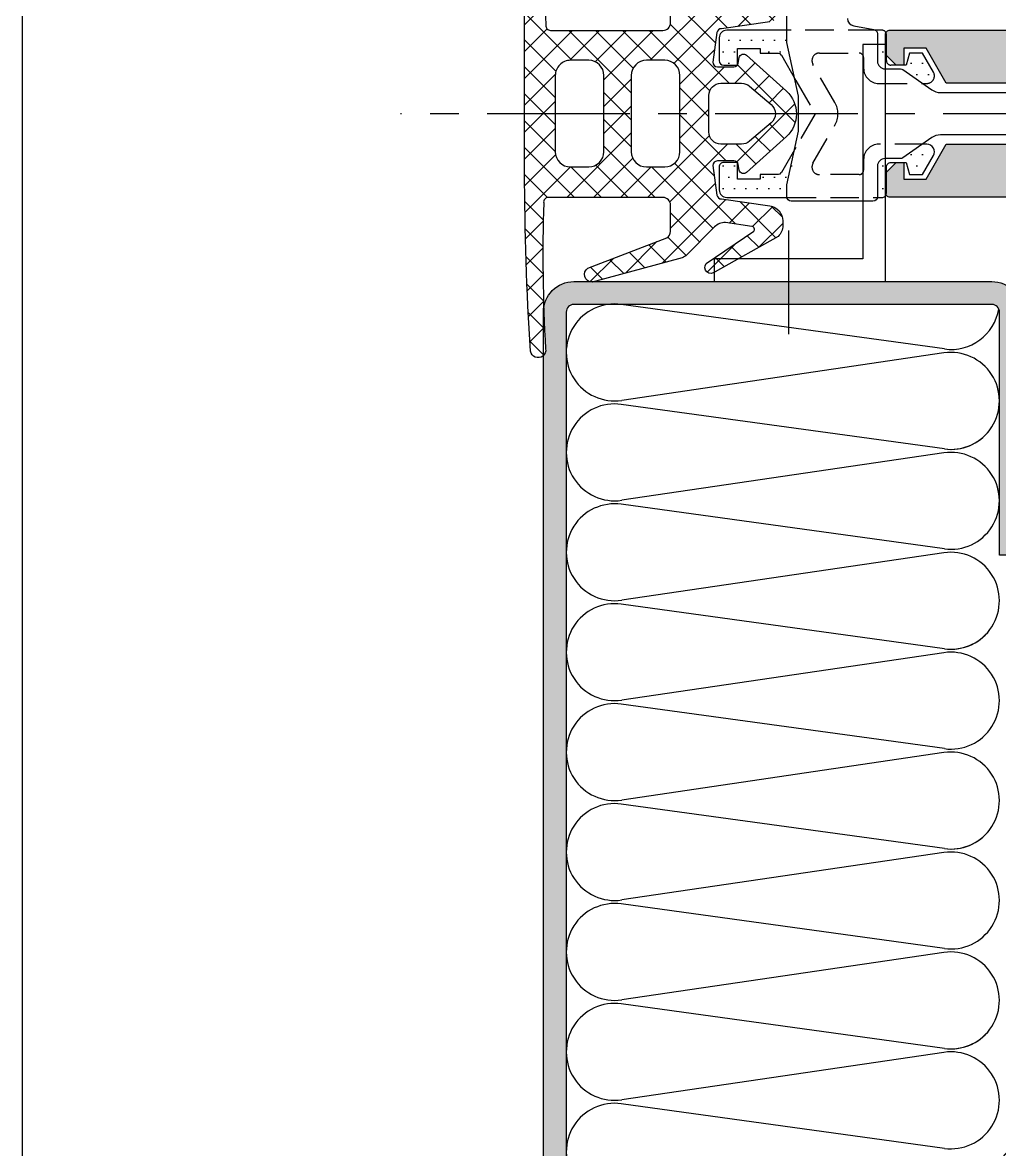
# Model space of a CAD drawing. Extents: x 0 to 1130, y -960 to 577.
# Drawn here: x 920 to 984.3, y -561.3 to -487.2 of the extents above; entities that cross this region are included whole.
import ezdxf

# ---------------------------------------------------------------- set-up
doc = ezdxf.new("R2010")
doc.units = 0
doc.header["$LTSCALE"] = 7.5
doc.header["$MEASUREMENT"] = 0
doc.linetypes.add('CENTER', pattern=[2, 1.25, -0.25, 0.25, -0.25])
doc.linetypes.add('HIDDEN', pattern=[0.375, 0.25, -0.125])
for name, color, linetype in [('ACCESSORI', 200, 'CONTINUOUS'), ('ASSI', 1, 'CENTER'), ('FILL', 8, 'CONTINUOUS'), ('FINE', 7, 'CONTINUOUS'), ('GOMMA', 3, 'CONTINUOUS'), ('GROSSA', 4, 'CONTINUOUS'), ('MARCHIO', 7, 'CONTINUOUS'), ('NASC', 7, 'HIDDEN'), ('TRATTEGGI', 140, 'CONTINUOUS')]:
    doc.layers.add(name, color=color, linetype=linetype)

msp = doc.modelspace()

# ---------------------------------------------------------------- hatches: boundary and pattern name
at = {"layer": 'FILL'}
h = msp.add_hatch(color=253, dxfattribs=at)
h.paths.add_polyline_path([(997.0635466261217, -468.2006847210907, 0.4142135623730118), (996.763546626122, -468.5006847210907), (996.763546626122, -470.3764206523788, 0.1989123673796436), (996.8514145917659, -470.5885526867346), (997.3756786604779, -471.1128167554466, 0.2320247787643685), (997.6256786604783, -471.1982851531769, 0.4517883523660433), (997.9635466261218, -470.9006847210906), (997.9635466261218, -470.0006847210907, -0.4142135623730393), (998.263546626122, -469.7006847210905), (1001.463546626122, -469.7006847210905, -0.4142135623731227), (1001.763546626122, -470.0006847210907), (1001.763546626122, -471.6506847210906, 0.4142135623731229), (1002.063546626122, -471.9506847210905), (1002.963546626122, -471.9506847210905, -0.4142135623731227), (1003.263546626122, -472.2506847210907), (1003.263546626122, -472.816710124875), (1003.918247164501, -473.9506847210905), (1003.263546626122, -475.0846593173061), (1003.263546626122, -475.6506847210906, -0.4142135623730673), (1002.963546626122, -475.9506847210905), (1002.063546626122, -475.9506847210905, 0.4142135623730393), (1001.763546626122, -476.2506847210907), (1001.763546626122, -477.9006847210906, -0.4142135623730395), (1001.463546626122, -478.2006847210905), (998.263546626122, -478.2006847210905, -0.4142135623730397), (997.9635466261218, -477.9006847210906), (997.9635466261218, -477.0006847210907, 0.4517883523666104), (997.6256786604779, -476.7030842890041, 0.2320247787638949), (997.3756786604779, -476.7885526867346), (996.8514145917659, -477.3128167554464, 0.1989123673796609), (996.763546626122, -477.5249487898025), (996.763546626122, -479.4006847210906, 0.4142135623730673), (997.0635466261217, -479.7006847210905), (1011.463546626122, -479.7006847210905, -0.4142135623731227), (1011.763546626122, -480.0006847210905), (1011.763546626122, -487.4006847210908, -0.4142135623731505), (1011.463546626122, -487.7006847210907), (997.0635466261217, -487.7006847210906, 0.4142135623730951), (996.763546626122, -488.0006847210906), (996.763546626122, -488.6006847210906, -0.4142135623730951), (996.4635466261218, -488.9006847210907), (995.9635466261218, -488.9006847210907), (995.8152837534328, -488.9006847210906, -0.3394542588634019), (995.5255060055463, -488.6783304346213), (995.3231262776146, -487.9230390075599, 0.3394542588633506), (995.0333485297281, -487.7006847210906), (977.0635466261217, -487.7006847210906, 0.4142135623731784), (976.763546626122, -488.0006847210906), (976.763546626122, -489.3006847210908), (977.4635466261218, -490.0006847210907), (977.9635466261218, -490.0006847210906), (977.9635466261218, -488.9006847210906), (979.4356410069856, -488.9006847210907), (980.7635466261215, -491.2006847210905), (992.763546626122, -491.2006847210906, -1), (992.763546626122, -495.2006847210906), (980.763546626122, -495.2006847210906), (979.4356410069856, -497.5006847210907), (977.9635466261218, -497.5006847210907), (977.9635466261218, -496.4006847210907), (977.4635466261218, -496.4006847210907), (976.763546626122, -497.1006847210906), (976.763546626122, -498.4006847210907, 0.4142135623731783), (977.0635466261217, -498.7006847210906), (995.0333485297281, -498.7006847210904, 0.33945425886334), (995.3231262776151, -498.4783304346212), (995.5255060055463, -497.7230390075598, -0.3394542588633492), (995.8152837534328, -497.5006847210906), (996.4635466261218, -497.5006847210906, -0.4142135623730951), (996.763546626122, -497.8006847210905), (996.763546626122, -498.4006847210906, 0.4142135623730951), (997.0635466261217, -498.7006847210906), (1011.463546626122, -498.7006847210905, -0.4142135623731505), (1011.763546626122, -499.0006847210905), (1011.763546626122, -506.4006847210908, -0.4142135623731229), (1011.463546626122, -506.7006847210907), (997.0635466261217, -506.7006847210906, 0.4142135623731229), (996.763546626122, -507.0006847210906), (996.763546626122, -508.8764206523788, 0.1989123673796928), (996.8514145917659, -509.0885526867347), (997.3756786604779, -509.6128167554466, 0.2320247787637435), (997.6256786604779, -509.6982851531769, 0.4517883523668111), (997.9635466261218, -509.4006847210907), (997.9635466261218, -508.5006847210906, -0.4142135623731229), (998.263546626122, -508.2006847210906), (1001.463546626122, -508.2006847210906, -0.4142135623731227), (1001.763546626122, -508.5006847210906), (1001.763546626122, -510.1506847210907, 0.4142135623730397), (1002.063546626122, -510.4506847210907), (1002.963546626122, -510.4506847210907, -0.4142135623730673), (1003.263546626122, -510.7506847210908), (1003.263546626122, -511.316710124875), (1003.918247164501, -512.4506847210907), (1003.263546626122, -513.5846593173062), (1003.263546626122, -514.1506847210907, -0.4142135623731227), (1002.963546626122, -514.4506847210907), (1002.063546626122, -514.4506847210907, 0.4142135623731227), (1001.763546626122, -514.7506847210906), (1001.763546626122, -516.4006847210907, -0.4142135623731506), (1001.463546626122, -516.7006847210906), (998.263546626122, -516.7006847210906, -0.4142135623731505), (997.9635466261218, -516.4006847210907), (997.9635466261218, -515.5006847210906, 0.4517883523667224), (997.6256786604779, -515.2030842890042, 0.2320247787637778), (997.3756786604779, -515.2885526867346), (996.8514145917659, -515.8128167554466, 0.1989123673796406), (996.763546626122, -516.0249487898026), (996.763546626122, -517.9006847210907, 0.4142135623731505), (997.0635466261217, -518.2006847210906), (1011.463546626122, -518.2006847210906, -0.4142135623730951), (1011.763546626122, -518.5006847210907), (1011.763546626122, -532.2006847210904, 0.4142135623730951), (1012.763546626122, -533.2006847210904), (1026.463546626122, -533.2006847210905, -0.4142135623731504), (1026.763546626122, -533.5006847210906), (1026.763546626122, -547.9006847210906, 0.4142135623730951), (1027.063546626122, -548.2006847210905), (1028.93928255741, -548.2006847210906, 0.1989123673796232), (1029.151414591766, -548.1128167554465), (1029.675678660478, -547.5885526867347, 0.2320247787637174), (1029.761147058208, -547.3385526867347, 0.4517883523668684), (1029.463546626122, -547.0006847210907), (1028.563546626122, -547.0006847210906, -0.4142135623730673), (1028.263546626122, -546.7006847210906), (1028.263546626122, -543.5006847210907, -0.4142135623730951), (1028.563546626122, -543.2006847210907), (1030.213546626122, -543.2006847210906, 0.4142135623730951), (1030.513546626122, -542.9006847210907), (1030.513546626122, -542.0006847210906, -0.4142135623730951), (1030.813546626122, -541.7006847210906), (1031.379572029906, -541.7006847210905), (1032.513546626122, -541.0459841827113), (1033.647521222337, -541.7006847210906), (1034.213546626122, -541.7006847210906, -0.414213562373095), (1034.513546626122, -542.0006847210907), (1034.513546626122, -542.9006847210907, 0.4142135623730951), (1034.813546626122, -543.2006847210906), (1036.463546626122, -543.2006847210906, -0.414213562373095), (1036.763546626122, -543.5006847210907), (1036.763546626122, -546.7006847210906, -0.4142135623730951), (1036.463546626122, -547.0006847210907), (1035.563546626122, -547.0006847210906, 0.451788352366771), (1035.265946194035, -547.3385526867346, 0.2320247787637656), (1035.351414591766, -547.5885526867346), (1035.875678660478, -548.1128167554465, 0.198912367379658), (1036.087810694833, -548.2006847210905), (1037.963546626122, -548.2006847210905, 0.4142135623730951), (1038.263546626122, -547.9006847210906), (1038.263546626122, -533.5006847210905, -0.4142135623730951), (1038.563546626121, -533.2006847210905), (1045.963546626122, -533.2006847210906, -0.4142135623731227), (1046.263546626122, -533.5006847210907), (1046.263546626122, -547.9006847210908, 0.4142135623730395), (1046.563546626122, -548.2006847210906), (1047.163546626122, -548.2006847210907, -0.4142135623730949), (1047.463546626122, -548.5006847210907), (1047.463546626122, -549.1489475937797, -0.3394542588632963), (1047.241192339653, -549.4387253416662), (1046.485900912591, -549.6411050695976, 0.3394542588633591), (1046.263546626122, -549.9308828174843), (1046.263546626122, -567.9006847210907, 0.4142135623731505), (1046.563546626122, -568.2006847210907), (1047.863546626122, -568.2006847210905), (1048.563546626122, -567.5006847210907), (1048.563546626122, -567.0006847210907), (1047.463546626122, -567.0006847210907), (1047.463546626122, -565.5285903402269), (1049.763546626122, -564.2006847210906), (1049.763546626122, -552.2006847210907, -1), (1053.763546626122, -552.2006847210907), (1053.763546626122, -564.2006847210907), (1056.063546626122, -565.5285903402269), (1056.063546626122, -567.0006847210907), (1054.963546626122, -567.0006847210906), (1054.963546626122, -567.5006847210907), (1055.663546626121, -568.2006847210905), (1056.963546626122, -568.2006847210906, 0.4142135623731505), (1057.263546626122, -567.9006847210907), (1057.263546626122, -549.9308828174844, 0.3394542588633865), (1057.041192339652, -549.6411050695976), (1056.285900912591, -549.4387253416664, -0.3394542588634301), (1056.063546626122, -549.1489475937797), (1056.063546626122, -548.5006847210907, -0.4142135623730951), (1056.363546626122, -548.2006847210907), (1056.963546626122, -548.2006847210907, 0.4142135623730673), (1057.263546626122, -547.9006847210908), (1057.263546626122, -533.5006847210907, -0.4142135623731505), (1057.563546626122, -533.2006847210906), (1064.963546626122, -533.2006847210906, -0.4142135623730951), (1065.263546626122, -533.5006847210906), (1065.263546626122, -547.9006847210907, 0.4142135623730951), (1065.563546626122, -548.2006847210906), (1067.43928255741, -548.2006847210907, 0.1989123673797134), (1067.651414591766, -548.1128167554466), (1068.175678660478, -547.5885526867348, 0.232024778763607), (1068.261147058208, -547.3385526867348, 0.4517883523669103), (1067.963546626122, -547.0006847210908), (1067.063546626122, -547.0006847210907, -0.4142135623730675), (1066.763546626122, -546.7006847210907), (1066.763546626122, -543.5006847210908, -0.4142135623730951), (1067.063546626122, -543.2006847210909), (1068.713546626122, -543.2006847210907, 0.4142135623730674), (1069.013546626122, -542.9006847210908), (1069.013546626122, -542.0006847210908, -0.4142135623730951), (1069.313546626122, -541.7006847210907), (1069.879572029906, -541.7006847210907), (1071.013546626122, -541.0459841827114), (1072.147521222338, -541.7006847210906), (1072.713546626122, -541.7006847210907, -0.4142135623730951), (1073.013546626122, -542.0006847210907), (1073.013546626122, -542.9006847210908, 0.4142135623730951), (1073.313546626122, -543.2006847210907), (1074.963546626122, -543.2006847210907, -0.4142135623730951), (1075.263546626122, -543.5006847210908), (1075.263546626122, -546.7006847210907, -0.4142135623730397), (1074.963546626122, -547.0006847210907), (1074.063546626122, -547.0006847210907, 0.4517883523662162), (1073.765946194035, -547.3385526867343, 0.2320247787641638), (1073.851414591766, -547.5885526867347), (1074.375678660478, -548.1128167554467, 0.1989123673796436), (1074.587810694834, -548.2006847210907), (1076.463546626122, -548.2006847210907, 0.4142135623730673), (1076.763546626122, -547.9006847210907), (1076.763546626122, -469.2006847210907, 0.198912367379658), (1076.470653407308, -468.4935779399042, 0.1989123673796654), (1075.763546626122, -468.2006847210907)])
h.paths.add_polyline_path([(1013.763546626122, -470.5006847210907, -0.4142135623730672), (1014.063546626122, -470.2006847210907), (1074.463546626122, -470.2006847210909, -0.4142135623730939), (1074.763546626122, -470.5006847210909), (1074.763546626122, -530.9006847210907, -0.4142135623730951), (1074.463546626122, -531.2006847210907), (1014.063546626122, -531.2006847210904, -0.4142135623730947), (1013.763546626122, -530.9006847210904)], flags=16)
h.paths.add_polyline_path([(1011.763546626122, -497.2006847210905), (998.7635466261215, -497.2006847210906, -0.4142135623731013), (998.2635466261215, -496.7006847210906), (998.263546626122, -489.7006847210906, -0.4142135623730923), (998.763546626122, -489.2006847210906), (1011.763546626122, -489.2006847210905)], flags=16)
h.paths.add_polyline_path([(1011.463546626122, -508.2006847210907, -0.4142135623730856), (1011.763546626122, -508.5006847210908), (1011.763546626122, -516.4006847210907, -0.414213562373097), (1011.463546626122, -516.7006847210906), (1004.63993500224, -516.7006847210906, -0.5773502685639343), (1004.206922299878, -515.9506847219035), (1005.938973106665, -512.9506847102534, 0.2679491924311171), (1005.938973106665, -511.9506847102534), (1004.206922298314, -508.9506847219034, -0.577350269815316), (1004.639934999737, -508.2006847210906)], flags=16)
h.paths.add_polyline_path([(1011.463546626122, -478.2006847210905), (1004.639934999737, -478.2006847210907, -0.5773502698153251), (1004.206922298314, -477.4506847202779), (1005.938973106665, -474.4506847319278, 0.2679491919281537), (1005.938973107603, -473.4506847335533), (1004.206922299878, -470.4506847202779, -0.5773502685639893), (1004.63993500224, -469.7006847210905), (1011.463546626122, -469.7006847210905, -0.4142135623730396), (1011.763546626122, -470.0006847210906), (1011.763546626122, -477.9006847210906, -0.4142135623730814)], flags=16)
h.paths.add_polyline_path([(1028.563546626122, -533.2006847210905), (1036.463546626122, -533.2006847210905, -0.4142135623730856), (1036.763546626122, -533.5006847210906), (1036.763546626122, -540.3242963474756, -0.577350269815316), (1036.013546625309, -540.7573090488986), (1033.013546636959, -539.0252582405477, 0.2679491919281962), (1032.013546638585, -539.0252582396091), (1029.013546625309, -540.7573090473344, -0.5773502685639343), (1028.263546626122, -540.3242963449729), (1028.263546626122, -533.5006847210905, -0.4142135623730972)], flags=16)
h.paths.add_polyline_path([(1047.763546626122, -533.2006847210906), (1055.763546626122, -533.2006847210907), (1055.763546626122, -546.2006847210907, -0.4142135623730923), (1055.263546626122, -546.7006847210907), (1048.263546626122, -546.7006847210907, -0.4142135623731013), (1047.763546626122, -546.2006847210907)], flags=16)
h.paths.add_polyline_path([(1067.063546626122, -533.2006847210907), (1074.963546626122, -533.2006847210905, -0.4142135623730951), (1075.263546626122, -533.5006847210906), (1075.263546626122, -540.324296344973, -0.5773502685639419), (1074.513546626935, -540.7573090473345), (1071.513546615285, -539.0252582405478, 0.2679491924311186), (1070.513546615285, -539.0252582405477), (1067.513546626935, -540.7573090488987, -0.5773502698153155), (1066.763546626122, -540.3242963474758), (1066.763546626122, -533.5006847210907, -0.4142135623730951)], flags=16)
h = msp.add_hatch(dxfattribs=at)
h.set_pattern_fill('ANSI37', color=137, scale=10, angle=-89.99999999999986, style=0)
h.set_pattern_definition([(44.99999999999986, (599.8481277948797, -601.8708936695452), (0.8838834764831822, -0.8838834764831865), []), (314.9999999999998, (599.8481277948797, -601.8708936695452), (-0.8838834764831865, -0.8838834764831822), [])])
edge = h.paths.add_edge_path(flags=16)
edge.add_line((965.9429315330455, -491.2006847210905), (967.3014085905507, -491.2006847210905))
edge.add_arc((967.3014085905509, -492.0006847210905), 0.8000000000000114, 49.82058266778051, 90.00000000001069, ccw=False)
edge.add_line((967.8175552014067, -491.3894624406539), (969.2385986047674, -492.589462440654))
edge.add_arc((968.7224519939115, -493.2006847210905), 0.8000000000000601, -49.820582667772726, 49.82058266776693, ccw=False)
edge.add_line((969.2385986047673, -493.8119070015271), (967.8175552014065, -495.0119070015269))
edge.add_arc((967.3014085905505, -494.4006847210904), 0.8000000000001255, 270.0000000000117, 310.1794173322418, ccw=False)
edge.add_line((967.3014085905506, -495.2006847210905), (965.9429315330453, -495.2006847210905))
edge.add_arc((965.9429315330453, -494.4006847210906), 0.7999999999999545, 180, 270, ccw=False)
edge.add_line((965.1429315330454, -494.4006847210906), (965.1429315330454, -492.0006847210905))
edge.add_arc((965.9429315330455, -492.0006847210905), 0.7999999999999545, 90, 180, ccw=False)
edge = h.paths.add_edge_path(flags=16)
edge.add_line((961.0429315330455, -496.7006847210907), (962.2429315330454, -496.7006847210905))
edge.add_arc((962.2429315330453, -495.7006847210905), 1.000000000000028, 270.0000000000016, 359.9999999999984)
edge.add_line((963.2429315330453, -495.7006847210905), (963.2429315330455, -490.6894557936198))
edge.add_arc((962.2429315330456, -490.6894557936198), 0.9999999999999716, 359.9999999999984, 450.0000000000016)
edge.add_line((962.2429315330456, -489.6894557936198), (961.0429315330455, -489.6894557936198))
edge.add_arc((961.0429315330455, -490.6894557936198), 1.000000000000028, 90.00000000000081, 179.9999999999984)
edge.add_line((960.0429315330455, -490.6894557936198), (960.0429315330455, -495.7006847210907))
edge.add_arc((961.0429315330454, -495.7006847210907), 0.9999999999999858, 180, 270.0000000000008)
edge = h.paths.add_edge_path(flags=16)
edge.add_line((957.2429315330453, -489.6894557936198), (956.0429315330454, -489.6894557936198))
edge.add_arc((956.0429315330455, -490.6894557936199), 1.000000000000085, 90.00000000000487, 180.0000000000082)
edge.add_line((955.0429315330454, -490.68945579362), (955.0429315330455, -495.7006847210905))
edge.add_arc((956.0429315330454, -495.7006847210905), 0.9999999999999787, 179.9999999999984, 269.9999999999947)
edge.add_line((956.0429315330452, -496.7006847210905), (957.2429315330454, -496.7006847210907))
edge.add_arc((957.2429315330454, -495.7006847210906), 1.000000000000085, 270.0000000000053, 360.0000000000081)
edge.add_line((958.2429315330455, -495.7006847210905), (958.2429315330453, -490.6894557936198))
edge.add_arc((957.2429315330453, -490.6894557936198), 1.000000000000014, 0, 89.99999999999919)
edge = h.paths.add_edge_path()
edge.add_arc((962.9902633869469, -484.6525760987438), 0.9999999999999076, 44.999999999994316, 66.59053831789942, ccw=False)
edge.add_line((963.6973701681335, -483.9454693175574), (965.5246899537935, -485.7727891032175))
edge.add_arc((966.2317967349802, -485.0656823220311), 1.000000000000028, 224.9999999999919, 269.9999999999935)
edge.add_line((966.2317967349801, -486.0656823220311), (967.9798899999352, -485.8069124699628))
edge.add_arc((967.9506031844426, -485.609068383778), 0.1999999999999331, 278.4203322656118, 397.7124176701303)
edge.add_line((968.1088213801629, -485.4867286823603), (964.9669947058517, -482.8828045729513))
edge.add_arc((965.2834310972925, -482.6381251701157), 0.40000000000005, 45.14424069187612, 217.7124176701346, ccw=False)
edge.add_line((965.565560864782, -482.3545713052217), (969.7140762532835, -485.1529318355957))
edge.add_arc((969.0087518345597, -485.8618164978307), 1.000000000000012, -4.774847184307873e-12, 45.14424069187601, ccw=False)
edge.add_line((970.0087518345597, -485.8618164978308), (970.0087518345597, -486.1704457796023))
edge.add_arc((969.0087518345597, -486.1704457796023), 1.000000000000014, -81.95757085625849, 0, ccw=False)
edge.add_line((969.1486582187797, -487.1606105152168), (965.9700829555995, -487.6097307030477))
edge.add_arc((965.9700829555995, -487.9097307030477), 0.2999999999999545, 89.99999999999051, 172.0928372970349)
edge.add_line((965.6729352736462, -487.8684601916652), (965.4033143692875, -489.8097307030475))
edge.add_arc((965.7033143692875, -489.8097307030475), 0.3000000000000114, 180.0000000000109, 270.0000000000109)
edge.add_line((965.7033143692876, -490.1097307030475), (966.7926824506266, -490.1097307030475))
edge.add_arc((966.7926824506266, -489.8097307030475), 0.2999999999999545, 270.0000000000027, 345.0000000000028)
edge.add_line((967.0824601985132, -489.8873764165783), (967.1322480883135, -489.5015654822421))
edge.add_arc((967.4220258362002, -489.5792111957729), 0.2999999999999697, 49.820582667758174, 164.9999999999927, ccw=False)
edge.add_line((967.6155808152712, -489.3500028406092), (970.2465697027638, -491.7251921171714))
edge.add_arc((968.9063663267327, -493.2097307360274), 1.999999999999961, -47.92508687032381, 47.925086383308326, ccw=False)
edge.add_line((970.2465696901452, -494.6942693662751), (967.6155808152711, -497.0694585654862))
edge.add_arc((967.4220258362002, -496.8402502103226), 0.2999999999999837, 194.999999999995, 310.1794173322296, ccw=False)
edge.add_line((967.1322480883134, -496.9178959238533), (967.0824601985131, -496.532084989517))
edge.add_arc((966.7926824506264, -496.6097307030477), 0.2999999999999482, 14.99999999999712, 89.99999999999729)
edge.add_line((966.7926824506264, -496.3097307030478), (965.7033143692875, -496.3097307030478))
edge.add_arc((965.7033143692875, -496.6097307030478), 0.3000000000000682, 90, 180)
edge.add_line((965.4033143692875, -496.6097307030478), (965.6729352736462, -498.5510012144302))
edge.add_arc((965.9700829555994, -498.5097307030478), 0.2999999999999629, 187.9071627029651, 270.0000000000095)
edge.add_line((965.9700829555995, -498.8097307030478), (969.1486582187797, -499.2588508908788))
edge.add_arc((969.0087518345597, -500.2490156264932), 0.9999999999999771, 4.888534022029489e-12, 81.95757085626099, ccw=False)
edge.add_line((970.0087518345597, -500.2490156264931), (970.0087518345597, -500.5576449082647))
edge.add_arc((969.0087518345596, -500.5576449082649), 1.00000000000005, -45.14424069187578, 9.777068044058979e-12, ccw=False)
edge.add_line((969.7140762532833, -501.2665295704999), (965.5655608647819, -503.5898228049006))
edge.add_arc((965.2834310972925, -503.3062689400066), 0.3999999999999925, 142.2875823298713, 314.8557593081304, ccw=False)
edge.add_line((964.9669947058517, -503.0615895371711), (968.1088213801629, -500.9327327237352))
edge.add_arc((967.9506031844425, -500.8103930223174), 0.1999999999999854, 322.2875823298618, 441.5796677343825)
edge.add_line((967.979889999935, -500.6125489361326), (966.23179673498, -500.3537790840644))
edge.add_arc((966.2317967349801, -501.3537790840644), 1.000000000000028, 90.00000000000612, 135.0000000000078)
edge.add_line((965.5246899537935, -500.646672302878), (963.6973701681335, -502.4739920885381))
edge.add_arc((962.9902633869469, -501.7668853073517), 0.9999999999999076, 293.40946168210064, 315.00000000000574, ccw=False)
edge.add_line((963.3875628278752, -502.6845743365102), (957.4635466261219, -504.2786619160302))
edge.add_arc((957.463546626122, -503.7786619160302), 0.4999999999999432, 122.4307834476304, 269.9999999999992, ccw=False)
edge.add_line((957.195406450217, -503.3566419567088), (962.3911778158347, -501.3622589625274))
edge.add_arc((962.1262424106972, -500.9382197767148), 0.5000000000000521, 301.9967264147432, 360.0000000000098)
edge.add_line((962.6262424106972, -500.9382197767147), (962.6262424106972, -499.2097307030476))
edge.add_arc((962.1262424106972, -499.2097307030476), 0.5, 0, 90)
edge.add_line((962.1262424106972, -498.7097307030476), (954.5759756732367, -498.7097307030475))
edge.add_arc((954.5759756732367, -499.0097307030476), 0.3000000000000682, 89.99999999998914, 188.9589825300999)
edge.add_arc((1061.728029821608, -502.4416123158174), 107.5017057601861, 178.1954924064678, 183.318433336278)
edge.add_arc((953.913546626122, -508.7475580655516), 0.4999999999999991, -172.85721246531432, 9.577018480222307, ccw=False)
edge.add_arc((1136.527445362072, -496.832958889476), 183.5012857548712, 180.0544305130796, 183.7422437492088, ccw=False)
edge.add_line((953.026242410697, -497.0072835555674), (953.026242410697, -489.4234067779989))
edge.add_arc((1086.471484730135, -487.2063783773378), 133.4636576474016, 176.0966230836416, 180.9518112672047, ccw=False)
edge.add_arc((953.813546626122, -478.1831322680146), 0.4999999999999689, -9.577018480242828, 172.8572124652942, ccw=False)
edge.add_arc((1051.497116891728, -481.5229297838561), 97.24508396163708, 178.080880326116, 183.4495869922942)
edge.add_arc((954.724561233065, -487.4209596305183), 0.3000000000000966, 171.0318713345874, 269.9999999999919)
edge.add_line((954.724561233065, -487.7209596305183), (962.1262424106973, -487.7209596305183))
edge.add_arc((962.1262424106973, -487.2209596305183), 0.5, 270, 360)
edge.add_line((962.6262424106973, -487.2209596305183), (962.6262424106973, -485.4812416293807))
edge.add_arc((962.1262424106972, -485.4812416293806), 0.5000000000000568, 359.9999999999902, 418.0032735852568)
edge.add_line((962.3911778158348, -485.057202443568), (957.1954064502171, -483.1482645742923))
edge.add_arc((957.4732121341698, -482.7225967740225), 0.5083001812147462, 91.08956521683842, 236.87012903977632, ccw=False)
edge.add_line((957.4635466261219, -482.2143884976464), (963.3875628278753, -483.7461159970558))
h = msp.add_hatch(dxfattribs=at)
h.set_pattern_fill('DOTS', color=2, scale=12, angle=1.399444059843948e-13, style=0)
h.set_pattern_definition([(359.9999999999999, (885.4569883066802, -674.374578422791), (0.3750000000000019, 0.7499999999999991), [0, -0.75])])
h.paths.add_polyline_path([(965.8244816049477, -498.2092671198988, 0.4142135623730951), (966.3244816049477, -498.7092671198988), (970.3303497225806, -498.7092671198988, -0.04956893314241808), (970.3244816049477, -498.6502210719769), (970.3244816049477, -497.8766096235598), (970.8597708147167, -495.4223113907), (969.9146739838123, -497.0592671198987, -0.2679491924311936), (969.6548663626768, -497.2092671198988), (968.5244816049477, -497.2092671198985), (968.5244816049477, -497.5092671198986), (967.0244816049477, -497.5092671198987), (967.0244816049477, -496.4092671198989), (966.1244816049476, -496.4092671198986, 0.4142135623729841), (965.8244816049477, -496.7092671198986)])
h.paths.add_polyline_path([(976.2994816049476, -496.6502210719768), (976.2994816049477, -498.6502210719769, -0.04829700805686415), (976.2939093884124, -498.7077734856884), (976.5561932423099, -498.7075863650973, 0.3835245860931565), (976.8244816049477, -498.4092671198987), (976.8244816049477, -496.7092671198989, -0.4142135623732061), (977.1244816049477, -496.4092671198987), (977.6756307109638, -496.4092671198987, -0.06162686725443962), (977.7487456736596, -496.4002210719769), (977.8244816049478, -496.4002210719769, -0.06162686725438234), (977.8975965676436, -496.4092671198987), (978.1244816049476, -496.4092671198986), (978.3388409588925, -497.2092671198989), (979.1924307973785, -497.2092671198989), (979.9141186338655, -495.9592671198989, 0.5773502691896855), (979.4811059319734, -495.2092671198989), (979.2433987962863, -495.2092671198988), (977.964146697058, -496.1050090830491, -0.1539147210595893), (977.8207525879706, -496.1502210719767), (976.7994816049476, -496.1502210719767, 0.414213562373145)])
h.paths.add_polyline_path([(965.8244816049478, -489.7092671198985, 0.4142135623732061), (966.1244816049477, -490.0092671198987), (967.0244816049478, -490.0092671198988), (967.0244816049478, -488.9092671198986), (968.5244816049478, -488.9092671198986), (968.5244816049478, -489.2092671198986), (969.6548663626772, -489.2092671198988, -0.2679491924311975), (969.9146739838125, -489.3592671198987), (970.8661123678687, -491.0072067413555), (970.3244816049478, -488.523832520394), (970.3244816049478, -487.7092671198988), (966.3244816049478, -487.7092671198988, 0.4142135623730951), (965.8244816049478, -488.2092671198988)])
h.paths.add_polyline_path([(976.7994816049476, -490.250221071977), (977.8207525879704, -490.250221071977, -0.1539147210597821), (977.9641466970581, -490.2954330609047), (979.2692369869036, -491.2092671198989), (979.4811059319736, -491.2092671198989, 0.5773502691896658), (979.9141186338658, -490.4592671198988), (979.1924307973786, -489.2092671198988), (978.3388409588927, -489.2092671198989), (978.1244816049477, -490.0092671198988), (977.1244816049477, -490.0092671198988, -0.4142135623730951), (976.8244816049478, -489.7092671198989), (976.8244816049478, -488.0092671198988, 0.4142135623729841), (976.5244816049476, -487.7092671198989), (976.1758464345144, -487.7092671198989, -0.2400468879536667), (976.2994816049477, -487.9519509613301), (976.2994816049477, -489.7502210719772, 0.4142135623730868)])
h = msp.add_hatch(color=253, dxfattribs=at)
h.paths.add_polyline_path([(983.7635466261221, -504.2447343175115), (970.3738656559781, -504.2447343175118), (970.3738656559781, -505.7447343175118), (983.7635466261221, -505.7447343175115, -0.4142135623731008), (984.2635466261221, -506.2447343175115), (984.2635466261221, -522.2447343175115), (985.7635466261221, -522.2447343175115), (985.7635466261221, -506.2447343175115, 0.4142135623731011)])
h.paths.add_polyline_path([(970.3738656559781, -504.2447343175118), (965.4841846858336, -504.2447343175118), (957.5896298137021, -504.244734317512), (957.463546626122, -504.2786619160302, -0.09289192794510448), (957.282503767724, -504.2447343175121), (956.263546626122, -504.2447343175121, 0.372968295030673), (954.2839161590988, -505.9600182940194, 0.006295808989397333), (954.4065780507365, -508.6643714419723, -0.2453923095153189), (954.263546626122, -509.1046294869788), (954.263546626122, -590.7006847210905), (1035.859601860234, -590.7006847210905, -0.2453923095315807), (1036.299859905269, -590.5576532964778, 0.006295808989327928), (1039.004213053192, -590.6803151881138, 0.3729682950307679), (1040.7194970297, -588.7006847210905), (1040.7194970297, -587.6817275794889, -0.09289192794526215), (1040.685569431182, -587.5006847210907), (1040.7194970297, -587.3746015335101), (1040.719497029701, -574.5903656912344), (1039.219497029701, -574.5903656912344), (1039.2194970297, -588.7006847210905, -0.4142135623730866), (1038.7194970297, -589.2006847210905), (955.763546626122, -589.2006847210905), (955.763546626122, -506.2447343175121, -0.4142135623730887), (956.263546626122, -505.7447343175121), (958.5172802891454, -505.744734317512, -0.06817763668202569), (959.3823688485542, -505.744734317512), (970.3738656559781, -505.7447343175118)])
h.paths.add_polyline_path([(1040.719497029701, -561.2006847210905, 0.4142135623731013), (1038.719497029701, -559.2006847210904), (1022.719497029701, -559.2006847210904), (1022.719497029701, -560.7006847210904), (1038.719497029701, -560.7006847210904, -0.4142135623730992), (1039.219497029701, -561.2006847210904), (1039.219497029701, -574.5903656912344), (1040.719497029701, -574.5903656912344)])

# ---------------------------------------------------------------- linework, layer by layer
at = {"layer": 'ACCESSORI'}
for points in [[(988.2385466261218, -494.5934825234294), (980.3771941503696, -494.5934825234294, 0.1539147210598356), (979.8036177140186, -494.7743304791406), (977.9032117182322, -496.1050090830493, -0.1539147210598366), (977.7598176091444, -496.1502210719768), (976.7385466261218, -496.1502210719768, 0.414213562373095), (976.2385466261218, -496.6502210719768), (976.2385466261219, -498.6502210719771, -0.414213562373095), (975.9385466261219, -498.950221071977), (970.5635466261219, -498.9502210719769, -0.414213562373095), (970.2635466261219, -498.6502210719769), (970.2635466261219, -497.8766096235598), (971.0318782030598, -494.3538133535907), (971.0318782030599, -492.0466287903629), (970.263546626122, -488.523832520394), (970.263546626122, -475.3303182300341, -0.414213562373095)], [(974.263546626122, -486.9324254694892, 0.3639702342661961), (974.6767225372885, -487.4248293459952), (975.990641079422, -487.6565086354267, -0.3639702342662024), (976.2385466261219, -487.9519509613301), (976.2385466261219, -489.7502210719772, 0.4142135623731117), (976.7385466261219, -490.250221071977), (977.7598176091446, -490.250221071977, -0.1539147210598349), (977.9032117182323, -490.2954330609048), (979.8036177140184, -491.6261116648132, 0.1539147210598359), (980.3771941503694, -491.8069596205241), (986.8989830517778, -491.8069596205241, 0.2544045907872612)]]:
    msp.add_lwpolyline(points, format="xyb", dxfattribs=at)
at = {"layer": 'ASSI'}
for p, q in [((1019.938401942052, -493.2006847210905), (944.854671422913, -493.2006847210905)), ((970.3738656559781, -500.8878018758544), (970.3738656559781, -507.6962848416023))]:
    msp.add_line(p, q, dxfattribs=at)
at = {"layer": 'FINE'}
msp.add_lwpolyline([(965.4841846858336, -504.2447343175118), (976.7635466261227, -504.2447343175118), (976.763546626122, -488.6506847210907), (975.263546626122, -488.6506847210907), (975.2635466261227, -502.7447343175118), (965.4841846858336, -502.7447343175118)], close=True, dxfattribs=at)
at = {"layer": 'GOMMA'}
for points in [[(969.1486582187797, -487.1606105152168), (965.9700829555995, -487.6097307030477, 0.3743464544838445), (965.6729352736462, -487.8684601916652), (965.4033143692875, -489.8097307030475, 0.414213562373095), (965.7033143692876, -490.1097307030475), (966.7926824506266, -490.1097307030475, 0.3394542588633843), (967.0824601985132, -489.8873764165783), (967.1322480883135, -489.5015654822421, -0.5496377061973035), (967.6155808152712, -489.3500028406092), (970.2465697027638, -491.7251921171714, -0.4444455801730065), (970.2465696901452, -494.6942693662751), (967.6155808152712, -497.0694585654862, -0.5496377061973035), (967.1322480883134, -496.9178959238533), (967.0824601985132, -496.532084989517, 0.3394542588633844), (966.7926824506264, -496.3097307030478), (965.7033143692875, -496.3097307030478, 0.414213562373095), (965.4033143692875, -496.6097307030478), (965.6729352736461, -498.5510012144302, 0.3743464544838461), (965.9700829555995, -498.8097307030478), (969.1486582187797, -499.2588508908788, -0.3736736824572747), (970.0087518345597, -500.2490156264931), (970.0087518345597, -500.5576449082647, -0.1995667198167252), (969.7140762532833, -501.2665295704999), (965.5655608647819, -503.5898228049006, -0.9371607967419262), (964.9669947058517, -503.0615895371711), (968.1088213801629, -500.9327327237352, 0.5732391076007346), (967.979889999935, -500.6125489361326), (966.23179673498, -500.3537790840644, 0.1989123673796674), (965.5246899537935, -500.646672302878), (963.6973701681334, -502.4739920885381, -0.09448617806848351), (963.3875628278752, -502.6845743365102), (957.463546626122, -504.2786619160302, -0.7506112215894325), (957.195406450217, -503.3566419567088), (962.3911778158347, -501.3622589625274, 0.2586328234606745), (962.6262424106972, -500.9382197767147), (962.6262424106972, -499.2097307030476, 0.414213562373095), (962.1262424106972, -498.7097307030476), (954.5759756732368, -498.7097307030475, 0.4607893234019342), (954.2796356500332, -499.0564489077195, 0.02235677036153073), (954.4065780507365, -508.6643714419724, -1.021471536208635), (953.4174269472901, -508.8097293151437, -0.01609250972947874), (953.026242410697, -497.0072835555674), (953.0262424106971, -489.4234067779989, -0.02118792466664012), (953.3174269472903, -478.1209610184223, -1.021471536208638)], [(954.3065780507366, -478.266318891594, 0.02342968780759608), (954.4282286712722, -487.3741941216319, 0.460837705276387), (954.724561233065, -487.7209596305183), (962.1262424106973, -487.7209596305183, 0.414213562373095), (962.6262424106973, -487.2209596305183), (962.6262424106973, -485.4812416293807, 0.2586328234606747)], [(970.3998605616841, -487.7092671198988), (966.3244816049478, -487.7092671198988, 0.4142135623730951), (965.8244816049478, -488.2092671198988), (965.8244816049478, -489.7092671198985, 0.4142135623730951), (966.1244816049477, -490.0092671198987), (967.0244816049478, -490.0092671198987), (967.0244816049478, -488.9092671198986), (968.5244816049478, -488.9092671198986), (968.5244816049478, -489.2092671198988), (969.6548663626772, -489.2092671198988, -0.2679491924311301), (969.9146739838125, -489.3592671198986), (970.8661123678687, -491.0072067413555)], [(970.8597708147167, -495.4223113907001), (969.9146739838123, -497.0592671198987, -0.26794919243113), (969.6548663626769, -497.2092671198988), (968.5244816049477, -497.2092671198985), (968.5244816049477, -497.5092671198987), (967.0244816049477, -497.5092671198987), (967.0244816049477, -496.4092671198988), (966.1244816049476, -496.4092671198986, 0.4142135623730951), (965.8244816049477, -496.7092671198988), (965.8244816049477, -498.2092671198988, 0.4142135623730951), (966.3244816049477, -498.7092671198988), (970.399860561682, -498.7092671198988)], [(976.2936134873148, -498.7092671198989), (976.5244816049475, -498.7092671198989, 0.4142135623730951), (976.8244816049477, -498.4092671198987), (976.8244816049477, -496.7092671198989, -0.4142135623730951), (977.1244816049476, -496.4092671198987), (978.1244816049476, -496.4092671198987), (978.3388409588925, -497.2092671198989), (979.1924307973785, -497.2092671198989), (979.9141186338655, -495.9592671198989, 0.5773502691896192), (979.4811059319735, -495.2092671198989), (979.2433987962863, -495.2092671198989)]]:
    msp.add_lwpolyline(points, format="xyb", dxfattribs=at)
at = {"layer": 'GOMMA', "linetype": 'HIDDEN'}
msp.add_lwpolyline([(979.2692369869036, -491.2092671198989), (979.4811059319736, -491.2092671198989, 0.5773502691896287), (979.9141186338659, -490.4592671198989), (979.1924307973786, -489.2092671198989), (978.3388409588927, -489.2092671198989), (978.1244816049477, -490.0092671198988), (977.1244816049477, -490.0092671198988, -0.4142135623730951), (976.8244816049478, -489.7092671198989), (976.8244816049478, -488.0092671198988, 0.4142135623730951), (976.5244816049476, -487.7092671198989), (976.1758464345144, -487.7092671198989)], format="xyb", dxfattribs=at)
at = {"layer": 'GOMMA'}
for points in [[(957.2429315330453, -489.6894557936198), (956.0429315330454, -489.6894557936198, 0.414213562373113), (955.0429315330454, -490.68945579362), (955.0429315330455, -495.7006847210905, 0.4142135623730754), (956.0429315330452, -496.7006847210905), (957.2429315330455, -496.7006847210907, 0.4142135623731075), (958.2429315330455, -495.7006847210905), (958.2429315330453, -490.6894557936198, 0.4142135623730867)], [(961.0429315330455, -496.7006847210907), (962.2429315330453, -496.7006847210905, 0.4142135623730772), (963.2429315330453, -495.7006847210905), (963.2429315330456, -490.6894557936198, 0.4142135623731104), (962.2429315330456, -489.6894557936198), (961.0429315330455, -489.6894557936198, 0.4142135623730854), (960.0429315330455, -490.6894557936198), (960.0429315330455, -495.7006847210907, 0.4142135623731026)], [(965.9429315330455, -491.2006847210905), (967.3014085905507, -491.2006847210905, -0.177134288037943), (967.8175552014067, -491.3894624406539), (969.2385986047674, -492.589462440654, -0.4644028829273307), (969.2385986047673, -493.8119070015271), (967.8175552014065, -495.0119070015269, -0.1771342880379453), (967.3014085905506, -495.2006847210905), (965.9429315330453, -495.2006847210905, -0.414213562373095), (965.1429315330454, -494.4006847210906), (965.1429315330455, -492.0006847210905, -0.414213562373094)]]:
    msp.add_lwpolyline(points, format="xyb", close=True, dxfattribs=at)
at = {"layer": 'GROSSA'}
for points in [[(992.763546626122, -491.2006847210906), (980.763546626122, -491.2006847210906), (979.4356410069856, -488.9006847210907), (977.9635466261218, -488.9006847210907), (977.9635466261218, -490.0006847210907), (977.4635466261218, -490.0006847210907), (976.763546626122, -489.3006847210908), (976.763546626122, -488.0006847210906, -0.4142135623731784), (977.0635466261217, -487.7006847210906), (995.0333485297281, -487.7006847210906, -0.3394542588633506)], [(995.0333485297281, -498.7006847210904), (977.0635466261217, -498.7006847210906, -0.4142135623731783), (976.763546626122, -498.4006847210907), (976.763546626122, -497.1006847210906), (977.4635466261218, -496.4006847210907), (977.9635466261218, -496.4006847210907), (977.9635466261218, -497.5006847210907), (979.4356410069856, -497.5006847210907), (980.763546626122, -495.2006847210906), (992.763546626122, -495.2006847210906, 0.9999999999999999)]]:
    msp.add_lwpolyline(points, format="xyb", dxfattribs=at)
msp.add_lwpolyline([(955.763546626122, -589.2006847210905), (1038.7194970297, -589.2006847210905, 0.4142135623730784), (1039.2194970297, -588.7006847210905), (1039.219497029701, -561.2006847210904, 0.4142135623731117), (1038.719497029701, -560.7006847210904), (1022.719497029701, -560.7006847210904), (1022.719497029701, -559.2006847210904), (1038.719497029701, -559.2006847210904, -0.4142135623731075), (1040.719497029701, -561.2006847210905), (1040.7194970297, -588.7006847210906, -0.4142135623730825), (1038.7194970297, -590.7006847210905), (954.263546626122, -590.7006847210905), (954.263546626122, -506.2447343175121, -0.4142135623730825), (956.263546626122, -504.2447343175121), (983.763546626122, -504.2447343175115, -0.4142135623731075), (985.7635466261221, -506.2447343175115), (985.7635466261221, -522.2447343175115), (984.2635466261221, -522.2447343175115), (984.2635466261221, -506.2447343175115, 0.4142135623731117), (983.7635466261221, -505.7447343175115), (956.263546626122, -505.7447343175121, 0.4142135623730785), (955.763546626122, -506.2447343175121)], format="xyb", close=True, dxfattribs=at)
at = {"layer": 'MARCHIO'}
msp.add_lwpolyline([(920, -640), (920, -343), (1130, -343), (1130, -640)], close=True, dxfattribs=at)
at = {"layer": 'NASC'}
msp.add_line((970.3303497225805, -498.7092671198988), (976.2936134873148, -498.7092671198989), dxfattribs=at)
for points in [[(976.1758464345144, -487.7092671198989), (970.3998605616841, -487.7092671198988)], [(970.8661123678687, -491.0072067413555), (972.1374725201923, -493.2092671198988), (970.8597708147167, -495.4223113907001)]]:
    msp.add_lwpolyline(points, dxfattribs=at)
msp.add_lwpolyline([(979.2433987962863, -495.2092671198989), (976.3244816049474, -495.2092671198989, 0.4142135623730951), (975.3244816049474, -496.2092671198989), (975.3244816049474, -496.9092671198987, -0.4142135623730951), (975.0244816049475, -497.2092671198989), (972.4261476547871, -497.2092671198988, -0.5773502691896287), (971.993134952895, -496.4592671198988), (973.4365106258691, -493.9592671198988, 0.2679491924311185), (973.4365106258692, -492.4592671198988), (971.9931349528952, -489.9592671198988, -0.5773502691896192), (972.4261476547872, -489.2092671198988), (975.0244816049476, -489.2092671198989, -0.4142135623730951), (975.3244816049476, -489.5092671198988), (975.3244816049476, -490.2092671198989, 0.4142135623730783), (976.3244816049476, -491.2092671198989), (979.2692369869036, -491.2092671198989)], format="xyb", dxfattribs=at)
at = {"layer": 'TRATTEGGI'}
for p, q in [((980.6398685904433, -508.6751263882809), (959.3823688485659, -505.7447343175136)), ((980.6112865934554, -508.9356272061216), (959.4109508455538, -512.055568865465)), ((980.6398685904433, -515.2464617540729), (959.3823688485659, -512.3160696833056)), ((980.6112865934554, -515.5069625719136), (959.4109508455538, -518.6269042312571)), ((980.6398685904423, -521.817797119865), (959.3823688485647, -518.8874050490978)), ((980.6112865934554, -522.0782979377058), (959.4109508455537, -525.1982395970492)), ((980.6398685904433, -528.3891324856571), (959.3823688485658, -525.4587404148899)), ((980.6112865934554, -528.6496333034977), (959.4109508455537, -531.7695749628413)), ((980.6398685904422, -534.9604678514493), (959.3823688485647, -532.030075780682)), ((980.6112865934554, -535.22096866929), (959.4109508455535, -538.3409103286335)), ((980.6398685904433, -541.5318032172413), (959.3823688485658, -538.6014111464741)), ((980.6112865934554, -541.792304035082), (959.4109508455535, -544.9122456944255)), ((980.6398685904421, -548.1031385830333), (959.3823688485647, -545.1727465122661)), ((980.6112865934554, -548.3636394008741), (959.4109508455535, -551.4835810602176)), ((980.6398685904431, -554.6744739488255), (959.3823688485656, -551.7440818780583)), ((980.6112865934554, -554.9349747666661), (959.4109508455535, -558.0549164260096)), ((980.6398685904421, -561.2458093146176), (959.3823688485646, -558.3154172438503))]:
    msp.add_line(p, q, dxfattribs=at)
for centre, radius, start, end in [((958.9498245688499, -508.9021753245596), 3.186930853798137, 82.19948946252406, 278.3194962874726), ((981.071840203161, -505.5176879748644), 3.186850609726186, 262.2096837329883, 350.6872268907006), ((981.071840203161, -512.0890233406565), 3.186850609726186, 262.2096837329883, 98.30930201700895), ((958.9503972358482, -515.4735080967222), 3.186850609726186, 82.20968373298821, 278.3093020170089), ((981.071840203161, -512.0890233406565), 3.186850609726182, 262.2096837329883, 322.4932534797047), ((981.071840203161, -518.6603587064484), 3.186850609726186, 262.2096837329883, 98.30930201700895), ((958.9503972358482, -522.0448434625143), 3.186850609726186, 82.20968373298821, 278.3093020170089), ((981.071840203161, -525.2316940722405), 3.186850609726186, 262.2096837329883, 98.30930201700895), ((958.9503972358482, -528.6161788283064), 3.186850609726186, 82.20968373298821, 278.3093020170089), ((981.071840203161, -525.2316940722405), 3.186850609726182, 262.2096837329883, 322.4932534797047), ((981.071840203161, -531.8030294380326), 3.186850609726186, 262.2096837329883, 98.30930201700895), ((958.9503972358481, -535.1875141940986), 3.186850609726186, 82.20968373298821, 278.3093020170089), ((981.0718402031607, -538.3743648038248), 3.186850609726186, 262.2096837329883, 98.30930201700895), ((958.9503972358482, -541.7588495598906), 3.186850609726186, 82.20968373298821, 278.3093020170089), ((981.0718402031607, -538.3743648038248), 3.186850609726182, 262.2096837329883, 322.4932534797047), ((981.0718402031607, -544.9457001696168), 3.186850609726186, 262.2096837329883, 98.30930201700895), ((958.9503972358481, -548.3301849256828), 3.186850609726186, 82.20968373298821, 278.3093020170089), ((981.0718402031607, -551.517035535409), 3.186850609726186, 262.2096837329883, 98.30930201700895), ((958.9503972358481, -554.9015202914748), 3.186850609726186, 82.20968373298821, 278.3093020170089), ((981.0718402031607, -551.517035535409), 3.186850609726182, 262.2096837329883, 322.4932534797047), ((981.0718402031607, -558.088370901201), 3.186850609726186, 262.2096837329883, 98.30930201700895), ((958.950397235848, -561.472855657267), 3.186850609726186, 82.20968373298821, 278.3093020170089), ((986.8758604460088, -563.8927768457215), 3.186850609726186, 351.6906979829976, 187.7903162670118)]:
    msp.add_arc(centre, radius, start, end, dxfattribs=at)

doc.saveas('drawing.dxf')
